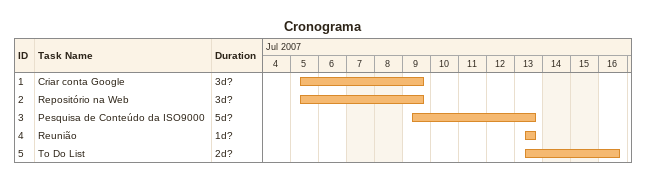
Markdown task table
Cronograma

| ID | Task | Duration | Start | Finish |
|---|---|---|---|---|
| 1 | Criar conta Google | 3d? | 2007-07-05 | 2007-07-09 |
| 2 | Repositório na Web | 3d? | 2007-07-05 | 2007-07-09 |
| 3 | Pesquisa de Conteúdo da ISO9000 | 5d? | 2007-07-09 | 2007-07-13 |
| 4 | Reunião | 1d? | 2007-07-13 | 2007-07-13 |
| 5 | To Do List | 2d? | 2007-07-13 | 2007-07-16 |
